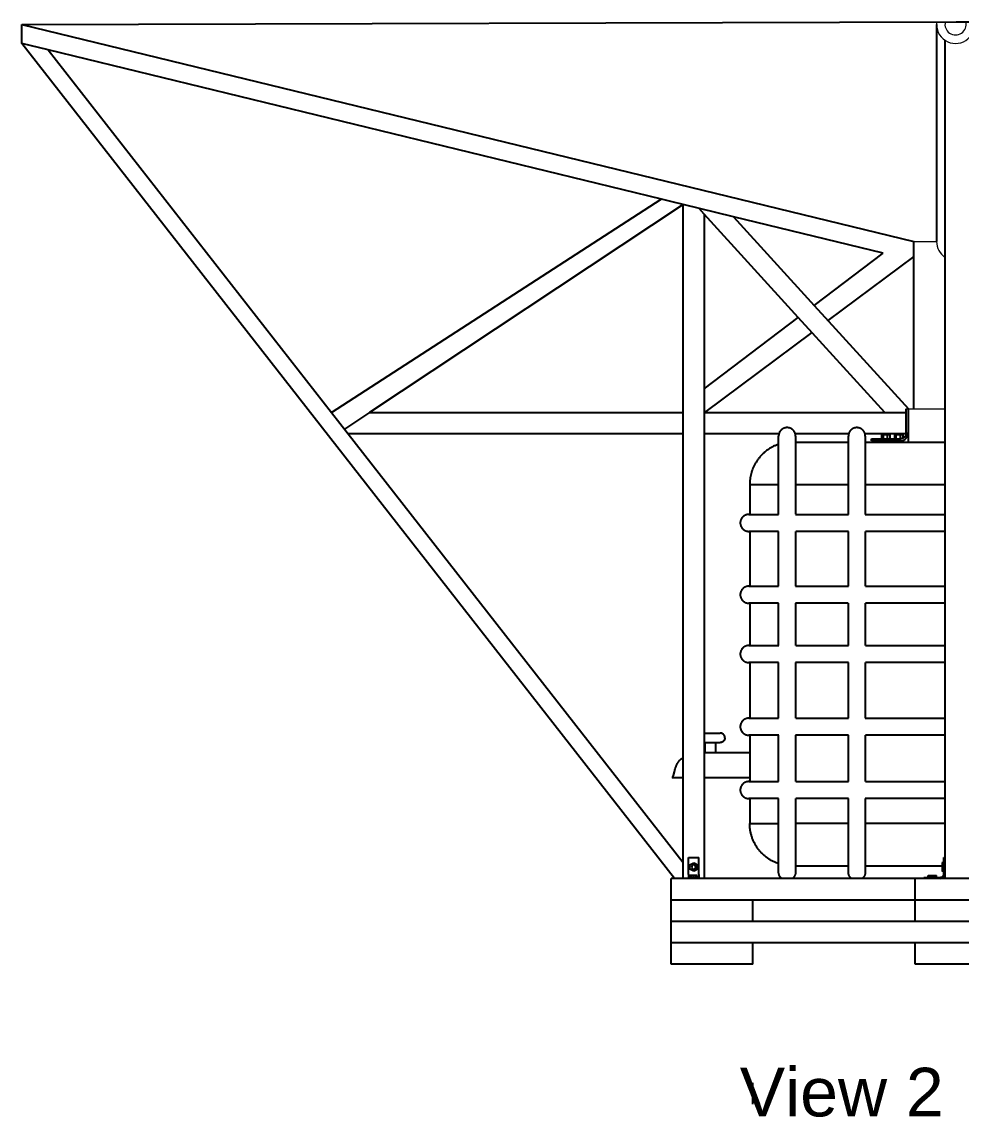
# Model space of a CAD drawing. Header units: millimetres. Extents: x 3.1 to 23.9, y 2.6 to 13.
# Drawn here: x 9.374 to 11.591, y 8.941 to 11.525 of the extents above; entities that cross this region are included whole.
import ezdxf

# ---------------------------------------------------------------- set-up
doc = ezdxf.new("R2010")
doc.units = ezdxf.units.MM
doc.linetypes.add('Hidden', pattern=[4, 2, -2])
doc.layers.get('0').update_dxf_attribs({"lineweight": 20})
doc.layers.add('0.2', color=6, linetype='Continuous', lineweight=15)
doc.layers.add('0.3', color=4, linetype='Continuous', lineweight=20)
doc.layers.add('Make2D$Hidden$Curves', color=3, linetype='Hidden')

msp = doc.modelspace()

# ---------------------------------------------------------------- linework, layer by layer
at = {"layer": '0.2', "lineweight": -3}
for p, q in [((10.947, 9.5541), (10.972, 9.5541)), ((10.947, 9.5141), (10.947, 9.5541)), ((10.9508, 9.5363), (10.9595, 9.5413)), ((10.9508, 9.5263), (10.9508, 9.5363)), ((10.9595, 9.5413), (10.9681, 9.5363)), ((10.9681, 9.5363), (10.9681, 9.5263)), ((10.972, 9.5141), (10.972, 9.5541)), ((11.5501, 9.5413), (11.5451, 9.5413)), ((11.5501, 9.5363), (11.5451, 9.5363)), ((11.55, 9.5141), (11.55, 9.5541)), ((11.55, 9.5541), (11.5525, 9.5541)), ((10.947, 9.5141), (10.947, 9.5066)), ((10.9595, 9.5213), (10.9508, 9.5263)), ((10.9508, 9.5066), (10.9508, 9.5116)), ((10.9595, 9.5116), (10.9508, 9.5116)), ((10.9545, 9.5066), (10.9545, 9.5116)), ((10.9681, 9.5263), (10.9595, 9.5213)), ((10.9595, 9.5066), (10.9595, 9.5116)), ((10.9681, 9.5116), (10.9595, 9.5116)), ((10.9645, 9.5116), (10.9645, 9.5066)), ((10.9681, 9.5066), (10.9681, 9.5116)), ((10.972, 9.5141), (10.972, 9.5066)), ((11.5125, 9.5115), (11.5175, 9.5115)), ((11.5125, 9.5066), (11.5125, 9.5115)), ((11.5175, 9.5066), (11.5175, 9.5115)), ((11.5175, 9.5115), (11.5275, 9.5115)), ((11.5275, 9.5066), (11.5275, 9.5115)), ((11.5275, 9.5115), (11.5325, 9.5115)), ((11.5325, 9.5066), (11.5325, 9.5115)), ((11.55, 9.5263), (11.5451, 9.5263)), ((11.5501, 9.5213), (11.5451, 9.5213)), ((10.9063, 9.4536), (10.9063, 9.5041)), ((12.2513, 9.5041), (10.9063, 9.5041)), ((10.947, 9.5044), (10.947, 9.5066)), ((10.947, 9.5066), (10.972, 9.5066)), ((10.972, 9.5066), (10.972, 9.5041)), ((11.4824, 9.4536), (11.4824, 9.5041)), ((11.5025, 9.5041), (11.5025, 9.5066)), ((11.5025, 9.5066), (11.5425, 9.5066)), ((10.9063, 9.4031), (10.9063, 9.4536)), ((12.2513, 9.4536), (10.9063, 9.4536)), ((11.0989, 9.4031), (11.0989, 9.4536)), ((11.4824, 9.4031), (11.4824, 9.4536)), ((10.9063, 9.3525), (10.9063, 9.4031)), ((11.0989, 9.4031), (10.9063, 9.4031)), ((12.0587, 9.4031), (11.0989, 9.4031)), ((10.9063, 9.302), (10.9063, 9.3525)), ((11.0989, 9.3525), (10.9063, 9.3525)), ((11.0989, 9.302), (11.0989, 9.3525)), ((12.0586, 9.3525), (11.0989, 9.3525)), ((11.4824, 9.302), (11.4824, 9.3525)), ((11.0989, 9.302), (10.9063, 9.302)), ((11.6751, 9.302), (11.4824, 9.302))]:
    msp.add_line(p, q, dxfattribs=at)
at = {"layer": '0.2'}
msp.add_line((11.5451, 9.5413), (11.5451, 9.5213), dxfattribs=at)
at = {"layer": '0.2', "lineweight": -3}
for points in [[(11.0919, 10.4338), (11.0919, 10.4338), (11.0919, 10.4338), (11.0919, 10.4338), (11.0919, 10.4338), (11.0921, 10.4338), (11.0929, 10.4338), (11.0961, 10.4338), (11.1097, 10.4338), (11.1599, 10.4338)], [(11.1999, 10.4338), (11.3247, 10.4338)], [(11.3649, 10.4338), (11.5525, 10.4338)], [(10.9845, 9.8474), (11.0221, 9.8474), (11.0221, 9.8474)], [(11.0332, 9.8363), (11.0332, 9.8365), (11.0332, 9.8368), (11.0332, 9.837), (11.0332, 9.8373), (11.0332, 9.8375), (11.0331, 9.8378), (11.0331, 9.838), (11.0331, 9.8383), (11.033, 9.8386), (11.0329, 9.8388), (11.0329, 9.8391), (11.0328, 9.8393), (11.0327, 9.8396), (11.0326, 9.8399), (11.0326, 9.8401), (11.0325, 9.8404), (11.0324, 9.8406), (11.0322, 9.8409), (11.0321, 9.8411), (11.032, 9.8414), (11.0319, 9.8416), (11.0317, 9.8419), (11.0316, 9.8421), (11.0314, 9.8424), (11.0313, 9.8426), (11.0311, 9.8428), (11.0309, 9.8431), (11.0307, 9.8433), (11.0306, 9.8435), (11.0304, 9.8437), (11.0302, 9.8439), (11.03, 9.8442), (11.0298, 9.8444), (11.0296, 9.8446), (11.0293, 9.8447), (11.0291, 9.8449), (11.0289, 9.8451), (11.0287, 9.8453), (11.0284, 9.8454), (11.0282, 9.8456), (11.028, 9.8458), (11.0277, 9.8459), (11.0275, 9.846), (11.0272, 9.8462), (11.027, 9.8463), (11.0267, 9.8464), (11.0265, 9.8465), (11.0262, 9.8466), (11.0259, 9.8467), (11.0257, 9.8468), (11.0254, 9.8469), (11.0252, 9.847), (11.0249, 9.8471), (11.0246, 9.8471), (11.0244, 9.8472), (11.0241, 9.8472), (11.0239, 9.8473), (11.0236, 9.8473), (11.0233, 9.8473), (11.0231, 9.8474), (11.0228, 9.8474), (11.0226, 9.8474), (11.0223, 9.8474), (11.0221, 9.8474)], [(10.9845, 9.8251), (11.0221, 9.8251), (11.0221, 9.8251)], [(10.9863, 9.8015), (10.9863, 9.8251)], [(11.0109, 9.8251), (11.0109, 9.8015)], [(11.0332, 9.8363), (11.0332, 9.836), (11.0332, 9.8358), (11.0332, 9.8355), (11.0332, 9.8353), (11.0332, 9.835), (11.0331, 9.8348), (11.0331, 9.8345), (11.0331, 9.8342), (11.033, 9.834), (11.0329, 9.8337), (11.0329, 9.8335), (11.0328, 9.8332), (11.0327, 9.8329), (11.0326, 9.8327), (11.0326, 9.8324), (11.0325, 9.8322), (11.0324, 9.8319), (11.0322, 9.8317), (11.0321, 9.8314), (11.032, 9.8311), (11.0319, 9.8309), (11.0317, 9.8307), (11.0316, 9.8304), (11.0314, 9.8302), (11.0313, 9.8299), (11.0311, 9.8297), (11.0309, 9.8295), (11.0307, 9.8292), (11.0306, 9.829), (11.0304, 9.8288), (11.0302, 9.8286), (11.03, 9.8284), (11.0298, 9.8282), (11.0296, 9.828), (11.0293, 9.8278), (11.0291, 9.8276), (11.0289, 9.8274), (11.0287, 9.8273), (11.0284, 9.8271), (11.0282, 9.8269), (11.028, 9.8268), (11.0277, 9.8266), (11.0275, 9.8265), (11.0272, 9.8264), (11.027, 9.8262), (11.0267, 9.8261), (11.0265, 9.826), (11.0262, 9.8259), (11.0259, 9.8258), (11.0257, 9.8257), (11.0254, 9.8256), (11.0252, 9.8255), (11.0249, 9.8255), (11.0246, 9.8254), (11.0244, 9.8254), (11.0241, 9.8253), (11.0239, 9.8253), (11.0236, 9.8252), (11.0233, 9.8252), (11.0231, 9.8252), (11.0228, 9.8251), (11.0226, 9.8251), (11.0223, 9.8251), (11.0221, 9.8251)], [(10.9845, 9.8015), (10.9862, 9.8015)], [(10.9863, 9.8015), (10.9986, 9.8015)], [(10.9986, 9.8015), (11.0073, 9.8015), (11.0101, 9.8015), (11.0107, 9.8015), (11.0109, 9.8015), (11.0109, 9.8015), (11.0109, 9.8015), (11.0109, 9.8015)], [(11.0109, 9.8015), (11.0919, 9.8015)], [(10.9096, 9.7415), (10.9099, 9.742), (10.9101, 9.7427), (10.9106, 9.7441), (10.9117, 9.7475), (10.9139, 9.7556), (10.9162, 9.7637), (10.9173, 9.7671), (10.9178, 9.7685), (10.918, 9.7691), (10.9182, 9.7697)], [(10.9182, 9.7697), (10.9186, 9.7707), (10.919, 9.7716), (10.9194, 9.7725), (10.9199, 9.7735), (10.9204, 9.7745), (10.9209, 9.7754), (10.9214, 9.7763), (10.922, 9.7773), (10.9226, 9.7782), (10.9232, 9.779), (10.9238, 9.7799), (10.9244, 9.7807), (10.9251, 9.7816), (10.9258, 9.7824), (10.9265, 9.7831), (10.9272, 9.7839), (10.928, 9.7846), (10.9287, 9.7853), (10.9295, 9.786), (10.9303, 9.7867), (10.9312, 9.7873), (10.932, 9.7879), (10.9329, 9.7885), (10.9338, 9.7891), (10.9345, 9.7895)], [(10.9345, 9.7415), (10.9096, 9.7415), (10.9096, 9.7415)], [(11.0919, 9.7415), (10.9845, 9.7415)], [(11.0919, 9.6338), (11.16, 9.6338)], [(11.3248, 9.6338), (11.2002, 9.6338)], [(11.5525, 9.6338), (11.365, 9.6338)]]:
    msp.add_lwpolyline(points, dxfattribs=at)
at = {"layer": '0.2', "lineweight": -3, "extrusion": (0, 0, -1)}
msp.add_circle((-10.9595, 9.5313), 0.00501, dxfattribs=at)
msp.add_arc((-11.5425, 9.5141), 0.0075, 180, 270, dxfattribs=at)
at = {"layer": '0.2', "lineweight": -3}
msp.add_arc((11.5425, 9.5141), 0.01, 270, 0, dxfattribs=at)
at = {"layer": '0.3', "lineweight": -3}
for p, q in [((9.3743, 11.5192), (11.5787, 11.525)), ((11.5787, 11.525), (13.7832, 11.5192)), ((9.3743, 11.5192), (11.4787, 11.0068)), ((9.3743, 11.4742), (9.3743, 11.5192)), ((11.5325, 11.5192), (11.5327, 11.0068)), ((10.9142, 9.5041), (9.3743, 11.4742)), ((9.4361, 11.4591), (9.3743, 11.4742)), ((11.5525, 11.4818), (11.5525, 9.5041)), ((9.436, 11.4592), (9.4362, 11.459)), ((10.8834, 11.1068), (9.4361, 11.4591)), ((9.4362, 11.459), (10.1049, 10.6034)), ((10.9594, 11.1338), (10.9589, 11.1335)), ((10.1052, 10.6036), (10.8827, 11.1069)), ((10.9345, 11.0943), (10.1946, 10.6036)), ((10.9088, 11.1006), (10.8834, 11.1068)), ((10.9351, 11.0942), (10.9088, 11.1006)), ((10.9345, 9.7415), (10.9345, 11.0943)), ((11.0538, 11.0653), (10.9351, 11.0942)), ((10.9845, 11.0716), (10.9721, 11.0852)), ((11.2064, 10.8277), (10.9845, 11.0716)), ((10.9845, 11.0716), (10.9845, 10.6597)), ((11.0534, 11.0654), (11.2441, 10.8563)), ((11.4066, 10.9794), (11.0538, 11.0653)), ((11.4787, 10.6127), (11.4787, 11.0068)), ((11.2441, 10.8563), (11.4064, 10.9794)), ((11.4787, 10.9716), (11.2764, 10.8208)), ((11.2441, 10.8563), (11.2779, 10.8192)), ((10.9846, 10.6594), (11.2064, 10.8277)), ((11.2402, 10.7905), (11.2064, 10.8277)), ((11.2779, 10.8192), (11.4662, 10.6123)), ((11.2385, 10.7925), (10.9848, 10.6034)), ((11.4105, 10.6034), (11.2402, 10.7905)), ((10.9845, 10.6597), (10.9845, 10.5994)), ((10.9845, 10.6593), (10.9846, 10.6594)), ((10.1049, 10.6034), (10.1052, 10.6036)), ((10.1049, 10.6034), (10.144, 10.5534)), ((10.1946, 10.6036), (10.1356, 10.5642)), ((10.1943, 10.6034), (10.9345, 10.6034)), ((10.9845, 10.6034), (11.4612, 10.6034)), ((10.9845, 10.5994), (10.9845, 10.5965)), ((10.9845, 10.5965), (10.9845, 10.5786)), ((10.9845, 10.5786), (10.9845, 9.8474)), ((10.144, 10.5534), (10.9346, 9.5419)), ((10.1442, 10.5534), (10.144, 10.5534)), ((10.9345, 10.5534), (10.1442, 10.5534)), ((11.0451, 10.5534), (10.9847, 10.5534)), ((11.1606, 10.5534), (11.0451, 10.5534)), ((11.3253, 10.5534), (11.1992, 10.5534)), ((11.4609, 10.5534), (11.3638, 10.5534)), ((10.9845, 9.8474), (10.9845, 9.7415)), ((10.9345, 9.5343), (10.9345, 9.7415)), ((10.9845, 9.7415), (10.9845, 9.5041)), ((10.9345, 9.5041), (10.9345, 9.5343))]:
    msp.add_line(p, q, dxfattribs=at)
at = {"layer": '0.3'}
for p, q in [((11.4787, 11.0068), (11.5327, 11.0068)), ((11.4612, 10.6123), (11.5525, 10.6125))]:
    msp.add_line(p, q, dxfattribs=at)
at = {"layer": '0.3', "lineweight": -3}
for points in [[(11.4612, 10.5564), (11.4612, 10.6123)], [(11.4662, 10.5338), (11.4662, 10.6123)], [(11.1799, 10.568), (11.1793, 10.568), (11.1786, 10.5679), (11.178, 10.5679), (11.1774, 10.5678), (11.1768, 10.5677), (11.1762, 10.5676), (11.1756, 10.5675), (11.175, 10.5674), (11.1743, 10.5672), (11.1737, 10.567), (11.1731, 10.5668), (11.1725, 10.5666), (11.1719, 10.5663), (11.1712, 10.566), (11.1706, 10.5657), (11.1701, 10.5654), (11.1695, 10.565), (11.1689, 10.5647), (11.1683, 10.5643), (11.1678, 10.5639), (11.1675, 10.5637), (11.1672, 10.5635), (11.1667, 10.563), (11.1662, 10.5626), (11.1657, 10.5621), (11.1652, 10.5616), (11.1648, 10.5611), (11.1643, 10.5606), (11.1639, 10.56), (11.1635, 10.5595), (11.1631, 10.5589), (11.1628, 10.5583), (11.1624, 10.5578), (11.1621, 10.5572), (11.1618, 10.5566), (11.1616, 10.556), (11.1613, 10.5553), (11.1611, 10.5547), (11.1609, 10.5541), (11.1607, 10.5535), (11.1605, 10.5529), (11.1604, 10.5523), (11.1602, 10.5517), (11.1601, 10.5511), (11.1601, 10.5504), (11.16, 10.5498), (11.1599, 10.5492), (11.1599, 10.5486), (11.1599, 10.548)], [(11.1999, 10.548), (11.1999, 10.5486), (11.1999, 10.5492), (11.1998, 10.5498), (11.1997, 10.5504), (11.1997, 10.5511), (11.1996, 10.5517), (11.1994, 10.5523), (11.1993, 10.5529), (11.1991, 10.5535), (11.1989, 10.5541), (11.1987, 10.5547), (11.1985, 10.5553), (11.1982, 10.556), (11.198, 10.5566), (11.1977, 10.5572), (11.1974, 10.5578), (11.197, 10.5583), (11.1967, 10.5589), (11.1963, 10.5595), (11.1959, 10.56), (11.1955, 10.5606), (11.195, 10.5611), (11.1946, 10.5616), (11.1941, 10.5621), (11.1936, 10.5626), (11.1931, 10.563), (11.1926, 10.5635), (11.1923, 10.5637), (11.192, 10.5639), (11.1915, 10.5643), (11.1909, 10.5647), (11.1903, 10.565), (11.1897, 10.5654), (11.1892, 10.5657), (11.1886, 10.566), (11.1879, 10.5663), (11.1873, 10.5666), (11.1867, 10.5668), (11.1861, 10.567), (11.1855, 10.5672), (11.1848, 10.5674), (11.1842, 10.5675), (11.1836, 10.5676), (11.183, 10.5677), (11.1824, 10.5678), (11.1818, 10.5679), (11.1812, 10.5679), (11.1805, 10.568), (11.1799, 10.568)], [(11.3445, 10.568), (11.3439, 10.568), (11.3433, 10.5679), (11.3426, 10.5679), (11.342, 10.5678), (11.3414, 10.5677), (11.3408, 10.5676), (11.3402, 10.5675), (11.3396, 10.5674), (11.339, 10.5672), (11.3383, 10.567), (11.3377, 10.5668), (11.3371, 10.5666), (11.3365, 10.5663), (11.3359, 10.566), (11.3353, 10.5657), (11.3347, 10.5654), (11.3341, 10.565), (11.3335, 10.5647), (11.333, 10.5643), (11.3324, 10.5639), (11.3321, 10.5637), (11.3319, 10.5635), (11.3313, 10.563), (11.3308, 10.5626), (11.3304, 10.5621), (11.3299, 10.5616), (11.3294, 10.5611), (11.329, 10.5606), (11.3286, 10.56), (11.3282, 10.5595), (11.3278, 10.5589), (11.3274, 10.5583), (11.3271, 10.5578), (11.3268, 10.5572), (11.3265, 10.5566), (11.3262, 10.556), (11.3259, 10.5553), (11.3257, 10.5547), (11.3255, 10.5541), (11.3253, 10.5535), (11.3251, 10.5529), (11.325, 10.5523), (11.3249, 10.5517), (11.3248, 10.5511), (11.3247, 10.5504), (11.3246, 10.5498), (11.3246, 10.5492), (11.3245, 10.5486), (11.3245, 10.548)], [(11.3645, 10.548), (11.3645, 10.5486), (11.3645, 10.5492), (11.3644, 10.5498), (11.3644, 10.5504), (11.3643, 10.5511), (11.3642, 10.5517), (11.3641, 10.5523), (11.3639, 10.5529), (11.3638, 10.5535), (11.3636, 10.5541), (11.3634, 10.5547), (11.3631, 10.5553), (11.3629, 10.556), (11.3626, 10.5566), (11.3623, 10.5572), (11.362, 10.5578), (11.3616, 10.5583), (11.3613, 10.5589), (11.3609, 10.5595), (11.3605, 10.56), (11.3601, 10.5606), (11.3596, 10.5611), (11.3592, 10.5616), (11.3587, 10.5621), (11.3582, 10.5626), (11.3577, 10.563), (11.3572, 10.5635), (11.3569, 10.5637), (11.3566, 10.5639), (11.3561, 10.5643), (11.3555, 10.5647), (11.355, 10.565), (11.3544, 10.5654), (11.3538, 10.5657), (11.3532, 10.566), (11.3526, 10.5663), (11.3519, 10.5666), (11.3513, 10.5668), (11.3507, 10.567), (11.3501, 10.5672), (11.3495, 10.5674), (11.3489, 10.5675), (11.3483, 10.5676), (11.3477, 10.5677), (11.347, 10.5678), (11.3464, 10.5679), (11.3458, 10.5679), (11.3452, 10.568), (11.3445, 10.568)], [(11.1599, 10.3632), (11.1599, 10.548)], [(11.1999, 10.548), (11.1999, 10.3636)], [(11.3245, 10.3631), (11.3245, 10.548)], [(11.3645, 10.548), (11.3645, 10.3631)], [(11.3789, 10.5365), (11.3789, 10.5415)], [(11.3789, 10.5415), (11.4482, 10.5415)], [(11.4063, 10.5508), (11.4031, 10.5508)], [(11.4031, 10.5508), (11.4031, 10.5415)], [(11.4161, 10.5508), (11.4063, 10.5508)], [(11.4063, 10.5508), (11.4063, 10.5415)], [(11.4161, 10.5508), (11.4161, 10.5415)], [(11.4227, 10.5508), (11.4161, 10.5508)], [(11.4227, 10.5508), (11.4227, 10.5415)], [(11.4367, 10.5508), (11.4335, 10.5508)], [(11.4335, 10.5508), (11.4335, 10.5415)], [(11.4465, 10.5508), (11.4367, 10.5508)], [(11.4367, 10.5508), (11.4367, 10.5415)], [(11.4465, 10.5508), (11.4465, 10.5415)], [(11.4531, 10.5508), (11.4465, 10.5508)], [(11.4612, 10.5565), (11.4612, 10.5561), (11.4612, 10.5558), (11.4611, 10.5555), (11.4611, 10.5551), (11.4611, 10.5548), (11.461, 10.5544), (11.461, 10.5541), (11.4609, 10.5537), (11.4609, 10.5534), (11.4608, 10.553), (11.4607, 10.5527), (11.4607, 10.5523), (11.4606, 10.552), (11.4605, 10.5516), (11.4604, 10.5513), (11.4603, 10.5509), (11.4601, 10.5506), (11.46, 10.5503), (11.4599, 10.5499), (11.4597, 10.5496), (11.4596, 10.5492), (11.4594, 10.5489), (11.4592, 10.5486), (11.459, 10.5483), (11.4589, 10.5479), (11.4587, 10.5476), (11.4585, 10.5473), (11.4583, 10.547), (11.458, 10.5467), (11.4578, 10.5464), (11.4576, 10.5461), (11.4574, 10.5459), (11.4571, 10.5456), (11.4569, 10.5453), (11.4566, 10.5451), (11.4564, 10.5448), (11.4561, 10.5446), (11.4558, 10.5444), (11.4556, 10.5441), (11.4553, 10.5439), (11.455, 10.5437), (11.4547, 10.5435), (11.4544, 10.5433), (11.4541, 10.5431), (11.4538, 10.543), (11.4536, 10.5428), (11.4533, 10.5427), (11.453, 10.5425), (11.4527, 10.5424), (11.4524, 10.5423), (11.4521, 10.5422), (11.4517, 10.542), (11.4514, 10.542), (11.4511, 10.5419), (11.4508, 10.5418), (11.4505, 10.5417), (11.4502, 10.5417), (11.4499, 10.5416), (11.4496, 10.5416), (11.4493, 10.5415), (11.449, 10.5415), (11.4488, 10.5415), (11.4485, 10.5415), (11.4482, 10.5415)], [(11.4482, 10.5365), (11.4487, 10.5365), (11.4492, 10.5365), (11.4497, 10.5365), (11.4502, 10.5366), (11.4507, 10.5367), (11.4512, 10.5368), (11.4517, 10.5369), (11.4522, 10.537), (11.4525, 10.5371), (11.4528, 10.5372), (11.453, 10.5373), (11.4533, 10.5374), (11.4535, 10.5375), (11.4538, 10.5376), (11.4541, 10.5377), (11.4543, 10.5378), (11.4546, 10.5379), (11.4548, 10.538), (11.4551, 10.5381), (11.4553, 10.5383), (11.4556, 10.5384), (11.4559, 10.5385), (11.4561, 10.5387), (11.4564, 10.5388), (11.4566, 10.539), (11.4568, 10.5392), (11.4573, 10.5395), (11.4578, 10.5398), (11.4583, 10.5402), (11.4587, 10.5406), (11.4592, 10.541), (11.4596, 10.5415), (11.4601, 10.5419), (11.4605, 10.5424), (11.4609, 10.5429), (11.4613, 10.5434), (11.4616, 10.5439), (11.462, 10.5444), (11.4623, 10.5449), (11.4626, 10.5455), (11.4662, 10.5519)], [(11.4531, 10.5508), (11.4531, 10.5426)], [(11.1465, 10.5229), (11.1449, 10.5221), (11.1434, 10.5213), (11.1419, 10.5204), (11.1404, 10.5195), (11.1388, 10.5186), (11.1374, 10.5177), (11.1359, 10.5167), (11.1344, 10.5157), (11.133, 10.5146), (11.1315, 10.5136), (11.1301, 10.5125), (11.1287, 10.5114), (11.1274, 10.5102), (11.126, 10.5091), (11.1247, 10.5079), (11.1234, 10.5067), (11.1221, 10.5054), (11.1208, 10.5042), (11.1196, 10.5029), (11.1183, 10.5016), (11.1171, 10.5003), (11.116, 10.4989), (11.1148, 10.4975), (11.1137, 10.4962), (11.1126, 10.4948), (11.1115, 10.4933), (11.1105, 10.4919), (11.1094, 10.4904), (11.1085, 10.489), (11.1075, 10.4875), (11.1066, 10.486), (11.1057, 10.4845), (11.1048, 10.483), (11.1039, 10.4814), (11.1031, 10.4799), (11.1023, 10.4783), (11.1008, 10.4752), (11.0995, 10.472), (11.0982, 10.4688), (11.0971, 10.4656), (11.096, 10.4624), (11.0951, 10.4592), (11.0944, 10.4559), (11.0937, 10.4527), (11.0931, 10.4495), (11.0927, 10.4463), (11.0923, 10.4432), (11.0921, 10.44), (11.0919, 10.4369), (11.0919, 10.4338)], [(11.1599, 10.5286), (11.1582, 10.528), (11.1565, 10.5274), (11.1548, 10.5267), (11.1531, 10.526), (11.1515, 10.5253), (11.1498, 10.5246), (11.1481, 10.5238), (11.1465, 10.5229)], [(11.1999, 10.5338), (11.3251, 10.5338)], [(11.3647, 10.5338), (11.5525, 10.5338)], [(11.3789, 10.5365), (11.4482, 10.5365)], [(11.4031, 10.5339), (11.4031, 10.5365)], [(11.4063, 10.534), (11.4063, 10.5365)], [(11.4161, 10.5339), (11.4161, 10.5365)], [(11.4227, 10.5339), (11.4227, 10.5365)], [(11.4335, 10.5339), (11.4335, 10.5365)], [(11.4367, 10.5339), (11.4367, 10.5365)], [(11.4465, 10.5339), (11.4465, 10.5365)], [(11.4531, 10.5339), (11.4531, 10.5373)], [(11.0919, 10.4338), (11.0919, 10.3631)], [(11.0895, 10.3631), (11.0888, 10.3631), (11.0882, 10.3631), (11.0876, 10.363), (11.087, 10.363), (11.0864, 10.3629), (11.0858, 10.3628), (11.0852, 10.3626), (11.0846, 10.3625), (11.0839, 10.3623), (11.0833, 10.3621), (11.0827, 10.3619), (11.0821, 10.3617), (11.0815, 10.3614), (11.0809, 10.3612), (11.0803, 10.3609), (11.0797, 10.3606), (11.0791, 10.3602), (11.0785, 10.3599), (11.078, 10.3595), (11.0774, 10.3591), (11.0769, 10.3587), (11.0764, 10.3582), (11.0759, 10.3578), (11.0753, 10.3573), (11.0749, 10.3568), (11.0744, 10.3563), (11.074, 10.3558), (11.0738, 10.3555), (11.0735, 10.3552), (11.0731, 10.3547), (11.0728, 10.3541), (11.0724, 10.3535), (11.072, 10.3529), (11.0717, 10.3524), (11.0714, 10.3518), (11.0712, 10.3511), (11.0709, 10.3505), (11.0707, 10.3499), (11.0704, 10.3493), (11.0703, 10.3487), (11.0701, 10.348), (11.0699, 10.3474), (11.0698, 10.3468), (11.0697, 10.3462), (11.0696, 10.3456), (11.0696, 10.345), (11.0695, 10.3444), (11.0695, 10.3437), (11.0695, 10.3431)], [(11.0895, 10.3631), (11.1599, 10.3631)], [(11.1999, 10.3631), (11.3247, 10.3631)], [(11.3645, 10.3631), (11.5525, 10.3631)], [(11.0695, 10.3431), (11.0695, 10.3425), (11.0695, 10.3418), (11.0696, 10.3412), (11.0696, 10.3406), (11.0697, 10.34), (11.0698, 10.3394), (11.0699, 10.3388), (11.0701, 10.3382), (11.0703, 10.3375), (11.0704, 10.3369), (11.0707, 10.3363), (11.0709, 10.3357), (11.0712, 10.3351), (11.0714, 10.3344), (11.0717, 10.3339), (11.072, 10.3333), (11.0724, 10.3327), (11.0728, 10.3321), (11.0731, 10.3315), (11.0735, 10.331), (11.0738, 10.3307), (11.074, 10.3304), (11.0744, 10.3299), (11.0749, 10.3294), (11.0753, 10.3289), (11.0759, 10.3284), (11.0764, 10.328), (11.0769, 10.3276), (11.0774, 10.3271), (11.078, 10.3267), (11.0785, 10.3263), (11.0791, 10.326), (11.0797, 10.3257), (11.0803, 10.3253), (11.0809, 10.325), (11.0815, 10.3248), (11.0821, 10.3245), (11.0827, 10.3243), (11.0833, 10.3241), (11.0839, 10.3239), (11.0846, 10.3237), (11.0852, 10.3236), (11.0858, 10.3234), (11.0864, 10.3233), (11.087, 10.3233), (11.0876, 10.3232), (11.0882, 10.3231), (11.0888, 10.3231), (11.0895, 10.3231)], [(11.16, 10.3231), (11.0895, 10.3231)], [(11.0919, 10.3231), (11.0919, 10.1938)], [(11.1599, 10.1938), (11.1599, 10.3231)], [(11.1999, 10.3231), (11.1999, 10.1941)], [(11.3248, 10.3231), (11.2002, 10.3231)], [(11.3245, 10.1938), (11.3245, 10.3231)], [(11.3645, 10.3231), (11.3645, 10.1938)], [(11.5525, 10.3231), (11.365, 10.3231)], [(11.0895, 10.1938), (11.0888, 10.1938), (11.0882, 10.1937), (11.0876, 10.1937), (11.087, 10.1936), (11.0864, 10.1936), (11.0858, 10.1934), (11.0852, 10.1933), (11.0846, 10.1932), (11.0839, 10.193), (11.0833, 10.1928), (11.0827, 10.1926), (11.0821, 10.1924), (11.0815, 10.1921), (11.0809, 10.1919), (11.0803, 10.1916), (11.0797, 10.1912), (11.0791, 10.1909), (11.0785, 10.1905), (11.078, 10.1902), (11.0774, 10.1898), (11.0769, 10.1893), (11.0764, 10.1889), (11.0759, 10.1884), (11.0753, 10.188), (11.0749, 10.1875), (11.0744, 10.187), (11.074, 10.1864), (11.0738, 10.1862), (11.0735, 10.1859), (11.0731, 10.1854), (11.0728, 10.1848), (11.0724, 10.1842), (11.072, 10.1836), (11.0717, 10.183), (11.0714, 10.1824), (11.0712, 10.1818), (11.0709, 10.1812), (11.0707, 10.1806), (11.0704, 10.18), (11.0703, 10.1794), (11.0701, 10.1787), (11.0699, 10.1781), (11.0698, 10.1775), (11.0697, 10.1769), (11.0696, 10.1763), (11.0696, 10.1757), (11.0695, 10.175), (11.0695, 10.1744), (11.0695, 10.1738)], [(11.0895, 10.1938), (11.1599, 10.1938)], [(11.1999, 10.1938), (11.3245, 10.1938)], [(11.3649, 10.1938), (11.5525, 10.1938)], [(11.0695, 10.1738), (11.0695, 10.1732), (11.0695, 10.1725), (11.0696, 10.1719), (11.0696, 10.1713), (11.0697, 10.1707), (11.0698, 10.1701), (11.0699, 10.1695), (11.0701, 10.1689), (11.0703, 10.1682), (11.0704, 10.1676), (11.0707, 10.167), (11.0709, 10.1664), (11.0712, 10.1657), (11.0714, 10.1651), (11.0717, 10.1645), (11.072, 10.164), (11.0724, 10.1634), (11.0728, 10.1628), (11.0731, 10.1622), (11.0735, 10.1617), (11.0738, 10.1614), (11.074, 10.1611), (11.0744, 10.1606), (11.0749, 10.1601), (11.0753, 10.1596), (11.0759, 10.1591), (11.0764, 10.1587), (11.0769, 10.1582), (11.0774, 10.1578), (11.078, 10.1574), (11.0785, 10.157), (11.0791, 10.1567), (11.0797, 10.1563), (11.0803, 10.156), (11.0809, 10.1557), (11.0815, 10.1554), (11.0821, 10.1552), (11.0827, 10.155), (11.0833, 10.1548), (11.0839, 10.1546), (11.0846, 10.1544), (11.0852, 10.1543), (11.0858, 10.1541), (11.0864, 10.154), (11.087, 10.1539), (11.0876, 10.1539), (11.0882, 10.1538), (11.0888, 10.1538), (11.0895, 10.1538)], [(11.16, 10.1538), (11.0895, 10.1538)], [(11.0919, 10.1538), (11.0919, 10.054)], [(11.1599, 10.0538), (11.1599, 10.1539)], [(11.1999, 10.1538), (11.1999, 10.0538)], [(11.3244, 10.1538), (11.2, 10.1538)], [(11.3245, 10.0538), (11.3245, 10.1542)], [(11.3645, 10.1538), (11.3645, 10.0538)], [(11.5525, 10.1538), (11.365, 10.1538)], [(11.0895, 10.0538), (11.0888, 10.0538), (11.0882, 10.0538), (11.0876, 10.0538), (11.087, 10.0537), (11.0864, 10.0536), (11.0858, 10.0535), (11.0852, 10.0534), (11.0846, 10.0532), (11.0839, 10.0531), (11.0833, 10.0529), (11.0827, 10.0527), (11.0821, 10.0524), (11.0815, 10.0522), (11.0809, 10.0519), (11.0803, 10.0516), (11.0797, 10.0513), (11.0791, 10.051), (11.0785, 10.0506), (11.078, 10.0502), (11.0774, 10.0498), (11.0769, 10.0494), (11.0764, 10.049), (11.0759, 10.0485), (11.0753, 10.048), (11.0749, 10.0475), (11.0744, 10.047), (11.074, 10.0465), (11.0738, 10.0462), (11.0735, 10.0459), (11.0731, 10.0454), (11.0728, 10.0449), (11.0724, 10.0443), (11.072, 10.0437), (11.0717, 10.0431), (11.0714, 10.0425), (11.0712, 10.0419), (11.0709, 10.0413), (11.0707, 10.0407), (11.0704, 10.04), (11.0703, 10.0394), (11.0701, 10.0388), (11.0699, 10.0382), (11.0698, 10.0376), (11.0697, 10.037), (11.0696, 10.0363), (11.0696, 10.0357), (11.0695, 10.0351), (11.0695, 10.0345), (11.0695, 10.0338)], [(11.0895, 10.0538), (11.1602, 10.0538)], [(11.2004, 10.0538), (11.3245, 10.0538)], [(11.3646, 10.0538), (11.5525, 10.0538)], [(11.0695, 10.0338), (11.0695, 10.0332), (11.0695, 10.0326), (11.0696, 10.032), (11.0696, 10.0313), (11.0697, 10.0307), (11.0698, 10.0301), (11.0699, 10.0295), (11.0701, 10.0289), (11.0703, 10.0283), (11.0704, 10.0276), (11.0707, 10.027), (11.0709, 10.0264), (11.0712, 10.0258), (11.0714, 10.0252), (11.0717, 10.0246), (11.072, 10.024), (11.0724, 10.0234), (11.0728, 10.0228), (11.0731, 10.0223), (11.0735, 10.0217), (11.0738, 10.0215), (11.074, 10.0212), (11.0744, 10.0207), (11.0749, 10.0202), (11.0753, 10.0197), (11.0759, 10.0192), (11.0764, 10.0187), (11.0769, 10.0183), (11.0774, 10.0179), (11.078, 10.0175), (11.0785, 10.0171), (11.0791, 10.0167), (11.0797, 10.0164), (11.0803, 10.0161), (11.0809, 10.0158), (11.0815, 10.0155), (11.0821, 10.0152), (11.0827, 10.015), (11.0833, 10.0148), (11.0839, 10.0146), (11.0846, 10.0145), (11.0852, 10.0143), (11.0858, 10.0142), (11.0864, 10.0141), (11.087, 10.014), (11.0876, 10.0139), (11.0882, 10.0139), (11.0888, 10.0139), (11.0895, 10.0138)], [(11.1599, 10.0138), (11.0895, 10.0138)], [(11.0919, 10.0138), (11.0919, 9.8825)], [(11.1599, 9.8828), (11.1599, 10.0138)], [(11.3245, 10.0138), (11.1999, 10.0138)], [(11.1999, 10.0138), (11.1999, 9.8825)], [(11.3245, 9.8825), (11.3245, 10.0138)], [(11.3645, 10.0142), (11.3645, 9.8825)], [(11.5525, 10.0138), (11.3647, 10.0138)], [(11.0895, 9.8825), (11.0888, 9.8825), (11.0882, 9.8824), (11.0876, 9.8824), (11.087, 9.8823), (11.0864, 9.8822), (11.0858, 9.8821), (11.0852, 9.882), (11.0846, 9.8819), (11.0839, 9.8817), (11.0833, 9.8815), (11.0827, 9.8813), (11.0821, 9.8811), (11.0815, 9.8808), (11.0809, 9.8805), (11.0803, 9.8802), (11.0797, 9.8799), (11.0791, 9.8796), (11.0785, 9.8792), (11.078, 9.8788), (11.0774, 9.8784), (11.0769, 9.878), (11.0764, 9.8776), (11.0759, 9.8771), (11.0753, 9.8766), (11.0749, 9.8762), (11.0744, 9.8756), (11.074, 9.8751), (11.0738, 9.8748), (11.0735, 9.8746), (11.0731, 9.874), (11.0728, 9.8735), (11.0724, 9.8729), (11.072, 9.8723), (11.0717, 9.8717), (11.0714, 9.8711), (11.0712, 9.8705), (11.0709, 9.8699), (11.0707, 9.8693), (11.0704, 9.8687), (11.0703, 9.868), (11.0701, 9.8674), (11.0699, 9.8668), (11.0698, 9.8662), (11.0697, 9.8656), (11.0696, 9.865), (11.0696, 9.8643), (11.0695, 9.8637), (11.0695, 9.8631), (11.0695, 9.8625)], [(11.0895, 9.8825), (11.1599, 9.8825)], [(11.2003, 9.8825), (11.3245, 9.8825)], [(11.3645, 9.8825), (11.5525, 9.8825)], [(11.0695, 9.8625), (11.0695, 9.8618), (11.0695, 9.8612), (11.0696, 9.8606), (11.0696, 9.86), (11.0697, 9.8593), (11.0698, 9.8587), (11.0699, 9.8581), (11.0701, 9.8575), (11.0703, 9.8569), (11.0704, 9.8563), (11.0707, 9.8556), (11.0709, 9.855), (11.0712, 9.8544), (11.0714, 9.8538), (11.0717, 9.8532), (11.072, 9.8526), (11.0724, 9.852), (11.0728, 9.8515), (11.0731, 9.8509), (11.0735, 9.8504), (11.0738, 9.8501), (11.074, 9.8498), (11.0744, 9.8493), (11.0749, 9.8488), (11.0753, 9.8483), (11.0759, 9.8478), (11.0764, 9.8473), (11.0769, 9.8469), (11.0774, 9.8465), (11.078, 9.8461), (11.0785, 9.8457), (11.0791, 9.8453), (11.0797, 9.845), (11.0803, 9.8447), (11.0809, 9.8444), (11.0815, 9.8441), (11.0821, 9.8439), (11.0827, 9.8436), (11.0833, 9.8434), (11.0839, 9.8432), (11.0846, 9.8431), (11.0852, 9.8429), (11.0858, 9.8428), (11.0864, 9.8427), (11.087, 9.8426), (11.0876, 9.8425), (11.0882, 9.8425), (11.0888, 9.8425), (11.0895, 9.8425)], [(11.1601, 9.8425), (11.0895, 9.8425)], [(11.0919, 9.8426), (11.0919, 9.733)], [(11.1599, 9.7331), (11.1599, 9.8425)], [(11.325, 9.8425), (11.1999, 9.8425)], [(11.1999, 9.8425), (11.1999, 9.733)], [(11.3245, 9.733), (11.3245, 9.8425)], [(11.3645, 9.8426), (11.3645, 9.733)], [(11.5525, 9.8425), (11.3646, 9.8425)], [(11.0895, 9.733), (11.0888, 9.733), (11.0882, 9.7329), (11.0876, 9.7329), (11.087, 9.7328), (11.0864, 9.7327), (11.0858, 9.7326), (11.0852, 9.7325), (11.0846, 9.7324), (11.0839, 9.7322), (11.0833, 9.732), (11.0827, 9.7318), (11.0821, 9.7316), (11.0815, 9.7313), (11.0809, 9.7311), (11.0803, 9.7308), (11.0797, 9.7304), (11.0791, 9.7301), (11.0785, 9.7297), (11.078, 9.7294), (11.0774, 9.729), (11.0769, 9.7285), (11.0764, 9.7281), (11.0759, 9.7276), (11.0753, 9.7272), (11.0749, 9.7267), (11.0744, 9.7262), (11.074, 9.7256), (11.0738, 9.7254), (11.0735, 9.7251), (11.0731, 9.7246), (11.0728, 9.724), (11.0724, 9.7234), (11.072, 9.7228), (11.0717, 9.7222), (11.0714, 9.7216), (11.0712, 9.721), (11.0709, 9.7204), (11.0707, 9.7198), (11.0704, 9.7192), (11.0703, 9.7186), (11.0701, 9.7179), (11.0699, 9.7173), (11.0698, 9.7167), (11.0697, 9.7161), (11.0696, 9.7155), (11.0696, 9.7149), (11.0695, 9.7142), (11.0695, 9.7136), (11.0695, 9.713)], [(11.0895, 9.733), (11.16, 9.733)], [(11.2002, 9.733), (11.3248, 9.733)], [(11.365, 9.733), (11.5525, 9.733)], [(11.0695, 9.713), (11.0695, 9.7124), (11.0695, 9.7117), (11.0696, 9.7111), (11.0696, 9.7105), (11.0697, 9.7099), (11.0698, 9.7093), (11.0699, 9.7086), (11.0701, 9.7081), (11.0703, 9.7074), (11.0704, 9.7068), (11.0707, 9.7062), (11.0709, 9.7056), (11.0712, 9.7049), (11.0714, 9.7043), (11.0717, 9.7037), (11.072, 9.7032), (11.0724, 9.7026), (11.0728, 9.702), (11.0731, 9.7014), (11.0735, 9.7009), (11.0738, 9.7006), (11.074, 9.7003), (11.0744, 9.6998), (11.0749, 9.6993), (11.0753, 9.6988), (11.0759, 9.6983), (11.0764, 9.6979), (11.0769, 9.6974), (11.0774, 9.697), (11.078, 9.6966), (11.0785, 9.6962), (11.0791, 9.6959), (11.0797, 9.6955), (11.0803, 9.6952), (11.0809, 9.6949), (11.0815, 9.6946), (11.0821, 9.6944), (11.0827, 9.6942), (11.0833, 9.694), (11.0839, 9.6938), (11.0846, 9.6936), (11.0852, 9.6935), (11.0858, 9.6933), (11.0864, 9.6932), (11.087, 9.6931), (11.0876, 9.6931), (11.0882, 9.693), (11.0888, 9.693), (11.0895, 9.693)], [(11.1599, 9.693), (11.0895, 9.693)], [(11.0919, 9.693), (11.0919, 9.6338)], [(11.1599, 9.5197), (11.1599, 9.6933)], [(11.1999, 9.693), (11.1999, 9.5197)], [(11.3249, 9.693), (11.2003, 9.693)], [(11.3245, 9.5197), (11.3245, 9.693)], [(11.3645, 9.693), (11.3645, 9.5197)], [(11.5525, 9.693), (11.3645, 9.693)], [(11.1599, 9.5391), (11.1581, 9.5397), (11.1563, 9.5404), (11.1545, 9.5411), (11.1527, 9.5419), (11.1509, 9.5426), (11.1491, 9.5435), (11.1473, 9.5443), (11.1456, 9.5452), (11.1438, 9.5462), (11.1421, 9.5471), (11.1404, 9.5481), (11.1387, 9.5492), (11.137, 9.5503), (11.1353, 9.5514), (11.1337, 9.5525), (11.132, 9.5537), (11.1304, 9.555), (11.1288, 9.5562), (11.1273, 9.5575), (11.1258, 9.5588), (11.1243, 9.5602), (11.1228, 9.5616), (11.1213, 9.563), (11.1199, 9.5644), (11.1185, 9.5659), (11.1172, 9.5674), (11.1158, 9.5689), (11.1145, 9.5705), (11.1133, 9.572), (11.112, 9.5736), (11.1108, 9.5753), (11.1097, 9.5769), (11.1086, 9.5786), (11.1075, 9.5803), (11.1064, 9.5819), (11.1054, 9.5837), (11.1044, 9.5854), (11.1035, 9.5871), (11.1026, 9.5889), (11.1017, 9.5907), (11.1009, 9.5924), (11.1001, 9.5942), (11.0993, 9.596), (11.0986, 9.5978), (11.0979, 9.5997), (11.0973, 9.6015), (11.0967, 9.6033), (11.0961, 9.6051), (11.0956, 9.6069), (11.0951, 9.6088), (11.0946, 9.6106), (11.0942, 9.6124), (11.0938, 9.6142), (11.0935, 9.6161), (11.0932, 9.6179), (11.0929, 9.6197), (11.0927, 9.6215), (11.0924, 9.6233), (11.0923, 9.6251), (11.0921, 9.6268), (11.092, 9.6286), (11.0919, 9.6304), (11.0919, 9.6338)], [(11.325, 9.5338), (11.1999, 9.5338)], [(11.5451, 9.5338), (11.3647, 9.5338)], [(11.1672, 9.5043), (11.1668, 9.5046), (11.1664, 9.5049), (11.1661, 9.5053), (11.1657, 9.5056), (11.1652, 9.5061), (11.1648, 9.5066), (11.1643, 9.5071), (11.1639, 9.5077), (11.1635, 9.5082), (11.1631, 9.5088), (11.1628, 9.5094), (11.1624, 9.5099), (11.1621, 9.5105), (11.1618, 9.5111), (11.1616, 9.5117), (11.1613, 9.5123), (11.1611, 9.5129), (11.1609, 9.5136), (11.1607, 9.5142), (11.1605, 9.5148), (11.1604, 9.5154), (11.1602, 9.516), (11.1601, 9.5166), (11.1601, 9.5172), (11.16, 9.5179), (11.1599, 9.5185), (11.1599, 9.5191), (11.1599, 9.5197)], [(11.1999, 9.5197), (11.1999, 9.5191), (11.1999, 9.5185), (11.1998, 9.5179), (11.1997, 9.5172), (11.1997, 9.5166), (11.1996, 9.516), (11.1994, 9.5154), (11.1993, 9.5148), (11.1991, 9.5142), (11.1989, 9.5136), (11.1987, 9.5129), (11.1985, 9.5123), (11.1982, 9.5117), (11.198, 9.5111), (11.1977, 9.5105), (11.1974, 9.5099), (11.197, 9.5094), (11.1967, 9.5088), (11.1963, 9.5082), (11.1959, 9.5077), (11.1955, 9.5071), (11.195, 9.5066), (11.1946, 9.5061), (11.1941, 9.5056), (11.1938, 9.5053), (11.1935, 9.5051), (11.1933, 9.5048), (11.193, 9.5046)], [(11.332, 9.5041), (11.3319, 9.5042), (11.3313, 9.5047), (11.3308, 9.5051), (11.3304, 9.5056), (11.3299, 9.5061), (11.3294, 9.5066), (11.329, 9.5071), (11.3286, 9.5077), (11.3282, 9.5082), (11.3278, 9.5088), (11.3274, 9.5094), (11.3271, 9.5099), (11.3268, 9.5105), (11.3265, 9.5111), (11.3262, 9.5117), (11.3259, 9.5123), (11.3257, 9.5129), (11.3255, 9.5136), (11.3253, 9.5142), (11.3251, 9.5148), (11.325, 9.5154), (11.3249, 9.516), (11.3248, 9.5166), (11.3247, 9.5172), (11.3246, 9.5179), (11.3246, 9.5185), (11.3245, 9.5191), (11.3245, 9.5197)], [(11.3645, 9.5197), (11.3645, 9.5191), (11.3645, 9.5185), (11.3644, 9.5179), (11.3644, 9.5172), (11.3643, 9.5166), (11.3642, 9.516), (11.3641, 9.5154), (11.3639, 9.5148), (11.3638, 9.5142), (11.3636, 9.5136), (11.3634, 9.5129), (11.3631, 9.5123), (11.3629, 9.5117), (11.3626, 9.5111), (11.3623, 9.5105), (11.362, 9.5099), (11.3616, 9.5094), (11.3613, 9.5088), (11.3609, 9.5082), (11.3605, 9.5077), (11.3601, 9.5071), (11.3596, 9.5066), (11.3592, 9.5061), (11.3587, 9.5056), (11.3582, 9.5051), (11.3577, 9.5047), (11.3572, 9.5042), (11.3571, 9.5041)]]:
    msp.add_lwpolyline(points, dxfattribs=at)
at = {"layer": '0.3'}
for centre, radius, start, end in [((11.5775, 11.5192), 0.045, 172.762, 7.2459), ((11.5775, 11.5192), 0.025, 166.7667, 13.2478), ((11.5777, 11.0068), 0.045, 180, 235.9265)]:
    msp.add_arc(centre, radius, start, end, dxfattribs=at)
at = {"layer": 'Make2D$Hidden$Curves', "lineweight": -3}
for p, q in [((11.5525, 11.5192), (11.5525, 11.5192)), ((11.5527, 11.0068), (11.5525, 11.0068)), ((10.9847, 10.5534), (10.9845, 10.5534)), ((11.5275, 9.5067), (11.5275, 9.5066)), ((11.0989, 8.9718), (11.0989, 9.0223))]:
    msp.add_line(p, q, dxfattribs=at)

# ---------------------------------------------------------------- texts
at = {"insert": (11.0683, 9.0579), "char_height": 0.114793, "attachment_point": 1}
msp.add_mtext_dynamic_manual_height_columns('{\\fArial|b0|i0|c0|p34;View 2}', width=1.266833, gutter_width=0.574, heights=[0], dxfattribs=at)

doc.saveas('drawing.dxf')
